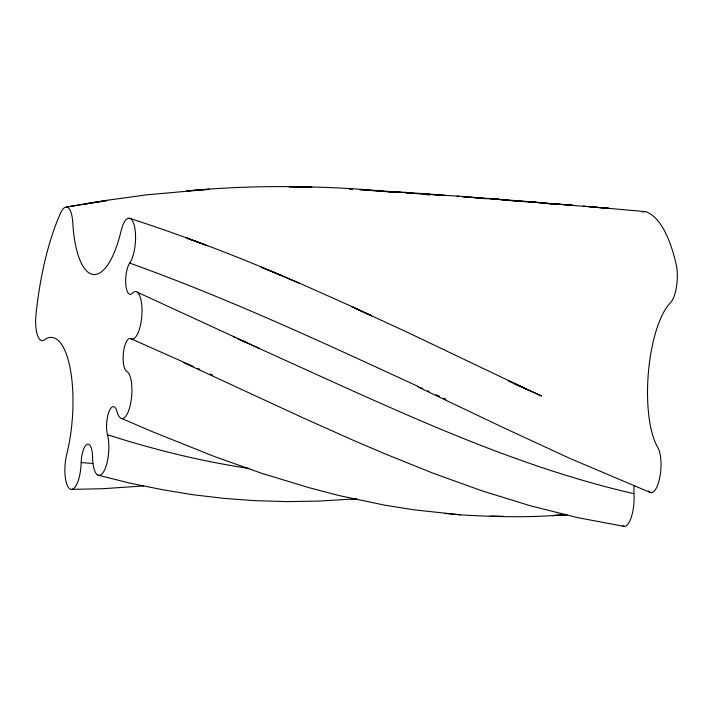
<?xml version="1.0" encoding="UTF-8"?>
<svg xmlns="http://www.w3.org/2000/svg" width="713" height="713" viewBox="0 0 713 713"><rect width="100%" height="100%" fill="white"/><g stroke="black" fill="none" stroke-linecap="round" stroke-linejoin="round"><path stroke-width="1.07" d="M86.95 203.579L66.398 207.064L107.556 200.451L84.972 203.918L105.595 200.487L147.003 194.783L209.399 189.266L186.601 190.932C228.213 187.1 270.058 185.763 311.831 187.118L289.05 186.77C323.862 186.735 358.675 188.544 393.291 192.207L359.922 189.605M356.643 498.752L319.353 501.07L287.081 501.631L254.915 500.651L224.399 498.414L192.385 494.67L161.985 489.617L129.953 483.138L97.877 475.108M143.652 485.945L102.512 488.735L71.817 489.359M355.119 498.77L351.848 499.038L356.01 498.717M559.028 515.169C526.203 517.683 493.218 516.854 460.393 514.822L445.037 513.485M561.104 515.027L566.291 514.661L552.62 515.588L567.058 514.839M489.733 516.257L502.487 516.39M491.569 516.274L503.53 516.399M350.038 189.239L352.231 189.319M349.958 189.257L352.106 189.346M359.619 189.667L409.289 192.822L389.958 191.752M479.617 198.321L486.204 198.606M490.597 198.802L519.581 201.333L499.252 199.444M390.109 191.69L425.242 193.704L446.053 195.54L423.522 194.007L462.006 196.387L482.808 198.374L462.461 196.726M477.318 198.223L498.788 199.194L462.594 196.619M516.381 200.986L572.298 205.201L551.915 203.766M459.297 196.423L457.104 196.298L459.243 196.467M516.239 201.021L535.561 202.144L556.327 204.426L530.659 201.717L535.561 202.144L493.895 198.945L497.104 199.248M549.848 203.579L546.559 203.383L548.698 203.535M552.04 203.704L609.018 208.374L589.749 206.77M586.612 206.44L583.323 206.226L585.462 206.405M588.804 206.583L645.737 211.663A158.874 53.19 -85.7 0 1 663.313 228.713A158.874 53.19 -85.7 0 1 676.272 264.764A23.832 7.977 -85.7 0 1 670.47 302.713A79.437 26.595 -85.7 0 0 648.402 372.364A79.437 26.595 -85.7 0 0 657.885 447.684A23.832 7.977 -85.7 0 1 659.507 478.717A23.832 7.977 -85.7 0 1 648.411 490.963M92.94 463.45L81.166 462.585A23.832 7.977 -85.7 0 1 69.99 488.975A23.832 7.977 -85.7 0 1 66.772 454.217A79.437 26.595 -85.7 0 0 70.061 367.748A79.437 26.595 -85.7 0 0 44.259 339.896A23.832 7.977 -85.7 0 1 36.024 314.201A158.874 53.19 -85.7 0 1 45.472 258.578A158.874 53.19 -85.7 0 1 60.65 212.929A23.832 7.977 -85.7 0 1 72.771 222.634A79.437 26.595 -85.7 0 0 92.761 274.398A79.437 26.595 -85.7 0 0 120.978 231.288A23.832 7.977 -85.7 0 1 134.169 225.067A23.832 7.977 -85.7 0 1 129.677 263.088A16.684 5.588 -85.7 0 0 125.809 284.674A16.684 5.588 -85.7 0 0 132.333 293.266A23.832 7.977 -85.7 0 1 141.976 312.936A23.832 7.977 -85.7 0 1 130.827 338.666A16.622 5.561 -85.7 0 0 123.501 352.177A16.622 5.561 -85.7 0 0 126.736 371.339A23.832 7.977 -85.7 0 1 130.114 405.777A23.832 7.977 -85.7 0 1 116.968 411.499A16.622 5.561 -85.7 0 0 109.116 411.365A16.622 5.561 -85.7 0 0 107.467 434.743A23.832 7.977 -85.7 0 1 103.189 472.434A23.832 7.977 -85.7 0 1 92.556 456.828A16.684 5.588 -85.7 0 0 86.977 444.386A16.684 5.588 -85.7 0 0 81.166 462.585M460.304 514.822L413.816 509.795L384.334 505.107L338.212 495.366L308.613 487.549L262.108 473.441L215.237 456.828L152.457 431.713L121.495 418.415M409.289 192.822L404.396 192.323L430.064 194.97M249.532 468.521C201.316 461.391 153.865 449.582 107.467 434.743M624.116 526.381L577.075 517.513L529.893 505.651L482.336 490.945L434.262 473.655L385.555 454.092L353.719 440.491L303.711 418.166L183.981 362.792M622.725 525.864A23.832 7.977 -85.7 0 0 631.058 517.914A23.832 7.977 -85.7 0 0 633.964 493.699C529.073 469.689 430.144 425.839 332.481 381.722L251.439 344.923M129.552 218.258C181.004 235.014 231.707 254.086 281.403 275.485L260.806 267.019M129.677 263.088C226.092 297.615 319.13 340.761 412.025 383.647M205.504 244.889L186.218 237.866L207.269 245.789M650.104 492.416L569.58 458.281L503.093 427.506L417.978 386.936M261.796 267.42L298.31 282.615L353.595 307.321L371.758 315.823L351.741 306.67L405.947 331.607L526.31 389.031L508.405 380.697M514.875 384.2L520.945 386.785M281.403 275.485L279.621 274.719L300.057 283.676M238.784 339.317L247.554 343.176M130.827 338.666L190.487 365.208M210.317 374.022L212.438 374.958M191.2 365.528L193.33 366.473M197.59 368.371L199.711 369.316M521.925 387.221L541.568 395.973L508.414 380.697M233.169 336.714L235.37 337.695M237.572 338.684L239.764 339.664M241.957 340.654L246.341 342.623M248.525 343.604L250.718 344.593M436.017 394.654L439.529 396.259M443.736 398.175L445.839 399.128M137.279 292.196L259.648 348.559M420.518 387.551L422.631 388.523M427.568 390.786L428.985 391.437M412.729 383.977L418.397 386.58M633.964 493.699A16.684 5.588 -85.7 0 1 634.115 486.204M642.832 212.233A23.832 7.977 -85.7 0 1 645.737 211.663"/></g></svg>
